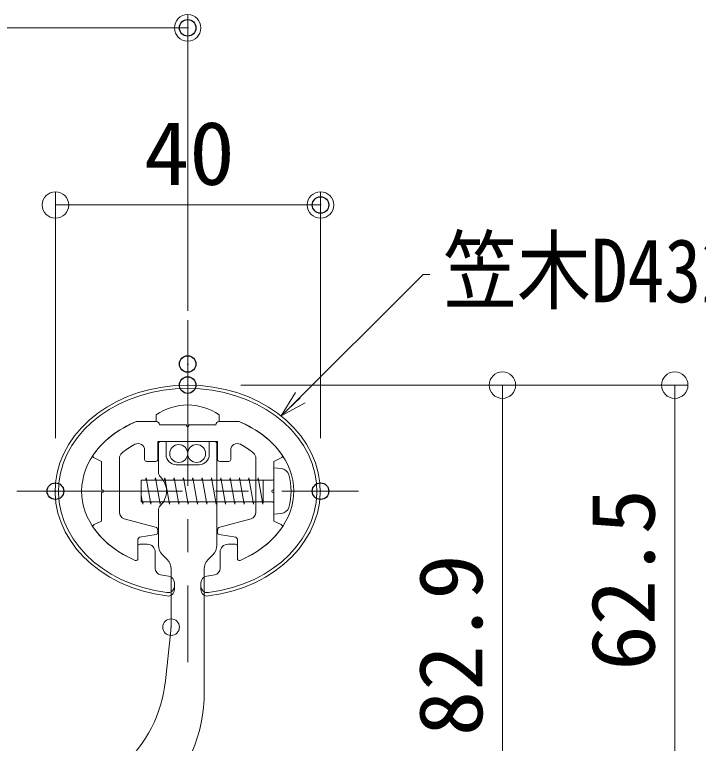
# Model space of a CAD drawing. Units: millimetres, scale not verified. Extents: x -1002 to 998, y -692 to 692.
# Drawn here: x -904.2 to -801, y -110.1 to -0.2 of the extents above; entities that cross this region are included whole.
import ezdxf
from ezdxf.enums import TextEntityAlignment as Align

# ---------------------------------------------------------------- set-up
doc = ezdxf.new("R2010")
doc.units = ezdxf.units.MM
doc.header["$LTSCALE"] = 5
doc.header["$PDMODE"] = 32
doc.header["$PDSIZE"] = 2.5
doc.linetypes.add('CHAIN1', pattern=[8, 5, -1, 1, -1])
for name, color, linetype, lineweight in [('0-2_center', 5, 'Continuous', 9), ('0-4_sunpou', 1, 'Continuous', 9), ('0-5_0', 7, 'Continuous', 9), ('1-3_金台', 3, 'Continuous', 9), ('1-4_笠木', 6, 'Continuous', 9), ('1-B_タッピンネジ', 4, 'Continuous', 9), ('1-C_ﾌﾞﾗｹｯﾄ', 4, 'Continuous', 9), ('2-0_MAZ_SS', 1, 'Continuous', 9), ('2-1_08文字', 2, 'Continuous', 9)]:
    doc.layers.add(name, color=color, linetype=linetype, lineweight=lineweight)
doc.layers.add('0-6_DEFPOINTS', color=7, linetype='Continuous')
doc.styles.add('ＭＳ ゴシック', font='')
doc.styles.get('ＭＳ ゴシック').set_extended_font_data('MS Gothic')

# ---------------------------------------------------------------- blocks, each defined once
blk = doc.blocks.new('_ORIGIN')
at = {"layer": '0-5_0', "color": 1}
blk.add_line((0, 0), (-5, 0), dxfattribs=at)
blk.add_circle((0, 0), 2.5, dxfattribs=at)
blk = doc.blocks.new('_Open30')
at = {"layer": '0-4_sunpou', "color": 7}
blk.add_line((0, 0), (-5, 0), dxfattribs=at)
blk.add_lwpolyline([(-5, 1.34), (0, 0), (-5, -1.34)], dxfattribs=at)

msp = doc.modelspace()

# ---------------------------------------------------------------- linework, layer by layer
at = {"layer": '0-2_center', "linetype": 'CHAIN1'}
for p, q in [((-878.092, -46.246), (-878.092, -97.845)), ((-878.092, -46.246), (-878.092, -97.845)), ((-903.891, -72.046), (-852.293, -72.046)), ((-903.891, -72.046), (-852.293, -72.046))]:
    msp.add_line(p, q, dxfattribs=at)
at = {"layer": '0-4_sunpou'}
for p, q in [((-878.092, -44.868), (-878.092, -0.17)), ((-939.092, -2.17), (-882.092, -2.17)), ((-898.044, -64.046), (-898.044, -26.886)), ((-858.044, -64.046), (-858.044, -26.886)), ((-894.044, -28.886), (-862.044, -28.886)), ((-870.092, -56.046), (-828.608, -56.046)), ((-870.092, -56.046), (-802.603, -56.046)), ((-830.608, -60.046), (-830.608, -134.946)), ((-804.603, -60.046), (-804.603, -114.546))]:
    msp.add_line(p, q, dxfattribs=at)
at = {"layer": '0-5_0'}
msp.add_point((-880.592, -92.546), dxfattribs=at)
at = {"layer": '0-6_DEFPOINTS'}
for p in [(-878.092, -2.17), (-858.044, -28.886), (-878.092, -52.868), (-878.092, -56.046), (-898.044, -72.046), (-858.044, -72.046)]:
    msp.add_point(p, dxfattribs=at)
at = {"layer": '1-3_金台'}
for p, q in [((-882.842, -61.546), (-885.838, -61.546)), ((-882.842, -61.546), (-885.838, -61.546)), ((-873.342, -61.546), (-870.346, -61.546)), ((-873.342, -61.546), (-870.346, -61.546)), ((-882.342, -62.046), (-882.292, -62.046)), ((-882.342, -62.046), (-882.292, -62.046)), ((-882.342, -62.046), (-878.292, -62.046)), ((-882.342, -62.046), (-878.292, -62.046)), ((-878.292, -62.146), (-878.292, -62.046)), ((-878.292, -62.146), (-878.292, -62.046)), ((-873.842, -62.046), (-877.892, -62.046)), ((-873.842, -62.046), (-877.892, -62.046)), ((-877.892, -62.146), (-877.892, -62.046)), ((-877.892, -62.146), (-877.892, -62.046)), ((-873.842, -62.046), (-873.792, -62.046)), ((-873.842, -62.046), (-873.792, -62.046)), ((-882.592, -64.546), (-873.592, -64.546)), ((-882.592, -64.546), (-873.592, -64.546)), ((-882.592, -64.546), (-882.592, -67.246)), ((-882.592, -64.546), (-882.592, -67.246)), ((-873.592, -64.546), (-873.592, -67.246)), ((-873.592, -64.546), (-873.592, -67.246)), ((-884.592, -67.246), (-884.592, -65.855)), ((-884.592, -67.246), (-884.592, -65.855)), ((-871.592, -67.246), (-871.592, -65.855)), ((-871.592, -67.246), (-871.592, -65.855)), ((-892.216, -67.022), (-891.092, -67.546)), ((-892.216, -67.022), (-891.092, -67.546)), ((-863.969, -67.022), (-865.092, -67.546)), ((-863.969, -67.022), (-865.092, -67.546)), ((-891.092, -67.546), (-891.092, -71.846)), ((-891.092, -67.546), (-891.092, -71.846)), ((-888.392, -67.065), (-888.392, -75.224)), ((-888.392, -67.065), (-888.392, -75.224)), ((-884.292, -67.546), (-882.892, -67.546)), ((-884.292, -67.546), (-882.892, -67.546)), ((-871.892, -67.546), (-873.292, -67.546)), ((-871.892, -67.546), (-873.292, -67.546)), ((-867.792, -67.065), (-867.792, -75.224)), ((-867.792, -67.065), (-867.792, -75.224)), ((-865.092, -67.546), (-865.092, -71.846)), ((-865.092, -67.546), (-865.092, -71.846)), ((-890.992, -71.846), (-891.092, -71.846)), ((-890.992, -71.846), (-891.092, -71.846)), ((-890.992, -72.246), (-891.092, -72.246)), ((-890.992, -72.246), (-891.092, -72.246)), ((-891.092, -72.246), (-891.092, -76.546)), ((-865.192, -71.846), (-865.092, -71.846)), ((-865.192, -71.846), (-865.092, -71.846)), ((-865.192, -72.246), (-865.092, -72.246)), ((-865.192, -72.246), (-865.092, -72.246)), ((-865.092, -72.246), (-865.092, -76.546)), ((-865.092, -72.246), (-865.092, -76.546)), ((-891.092, -76.546), (-892.216, -77.07)), ((-887.651, -76.19), (-882.963, -77.446)), ((-887.651, -76.19), (-882.963, -77.446)), ((-868.533, -76.19), (-873.221, -77.446)), ((-868.533, -76.19), (-873.221, -77.446)), ((-865.092, -76.546), (-863.969, -77.07)), ((-865.092, -76.546), (-863.969, -77.07)), ((-882.592, -77.929), (-882.592, -78.265)), ((-882.592, -77.929), (-882.592, -78.265)), ((-873.592, -77.929), (-873.592, -78.265)), ((-873.592, -77.929), (-873.592, -78.265)), ((-885.344, -79.002), (-882.84, -78.56)), ((-885.344, -79.002), (-882.84, -78.56)), ((-870.84, -79.002), (-873.344, -78.56)), ((-870.84, -79.002), (-873.344, -78.56)), ((-885.592, -82.197), (-885.592, -79.297)), ((-885.592, -82.197), (-885.592, -79.297)), ((-870.592, -82.197), (-870.592, -79.297)), ((-870.592, -82.197), (-870.592, -79.297))]:
    msp.add_line(p, q, dxfattribs=at)
for points in [[(-887.394, -65.806), (-887.426, -65.828), (-887.457, -65.851), (-887.489, -65.874), (-887.52, -65.897), (-887.551, -65.919), (-887.581, -65.942), (-887.612, -65.965), (-887.643, -65.989), (-887.673, -66.012), (-887.704, -66.035), (-887.734, -66.058), (-887.764, -66.082), (-887.794, -66.105), (-887.824, -66.128), (-887.854, -66.152), (-887.883, -66.175), (-887.913, -66.199), (-887.942, -66.223), (-887.971, -66.246), (-888, -66.27), (-888.029, -66.294)], [(-887.394, -65.806), (-887.426, -65.828), (-887.457, -65.851), (-887.489, -65.874), (-887.52, -65.897), (-887.551, -65.919), (-887.581, -65.942), (-887.612, -65.965), (-887.643, -65.989), (-887.673, -66.012), (-887.704, -66.035), (-887.734, -66.058), (-887.764, -66.082), (-887.794, -66.105), (-887.824, -66.128), (-887.854, -66.152), (-887.883, -66.175), (-887.913, -66.199), (-887.942, -66.223), (-887.971, -66.246), (-888, -66.27), (-888.029, -66.294)], [(-886.071, -64.977), (-886.107, -64.997), (-886.143, -65.017), (-886.179, -65.037), (-886.215, -65.057), (-886.251, -65.077), (-886.286, -65.097), (-886.322, -65.118), (-886.357, -65.138), (-886.392, -65.158), (-886.427, -65.179), (-886.462, -65.199), (-886.497, -65.22), (-886.532, -65.241), (-886.567, -65.262), (-886.601, -65.283), (-886.636, -65.304), (-886.67, -65.325), (-886.704, -65.346), (-886.738, -65.367), (-886.772, -65.388), (-886.806, -65.409), (-886.84, -65.431), (-886.873, -65.452), (-886.907, -65.474), (-886.94, -65.496), (-886.973, -65.517), (-887.007, -65.539), (-887.04, -65.561), (-887.072, -65.583), (-887.105, -65.605), (-887.138, -65.627), (-887.17, -65.649), (-887.203, -65.671), (-887.235, -65.693), (-887.267, -65.716), (-887.299, -65.738), (-887.331, -65.76), (-887.363, -65.783), (-887.394, -65.806)], [(-886.071, -64.977), (-886.107, -64.997), (-886.143, -65.017), (-886.179, -65.037), (-886.215, -65.057), (-886.251, -65.077), (-886.286, -65.097), (-886.322, -65.118), (-886.357, -65.138), (-886.392, -65.158), (-886.427, -65.179), (-886.462, -65.199), (-886.497, -65.22), (-886.532, -65.241), (-886.567, -65.262), (-886.601, -65.283), (-886.636, -65.304), (-886.67, -65.325), (-886.704, -65.346), (-886.738, -65.367), (-886.772, -65.388), (-886.806, -65.409), (-886.84, -65.431), (-886.873, -65.452), (-886.907, -65.474), (-886.94, -65.496), (-886.973, -65.517), (-887.007, -65.539), (-887.04, -65.561), (-887.072, -65.583), (-887.105, -65.605), (-887.138, -65.627), (-887.17, -65.649), (-887.203, -65.671), (-887.235, -65.693), (-887.267, -65.716), (-887.299, -65.738), (-887.331, -65.76), (-887.363, -65.783), (-887.394, -65.806)], [(-870.113, -64.977), (-870.077, -64.997), (-870.041, -65.017), (-870.005, -65.037), (-869.969, -65.057), (-869.933, -65.077), (-869.898, -65.097), (-869.862, -65.118), (-869.827, -65.138), (-869.792, -65.158), (-869.757, -65.179), (-869.722, -65.199), (-869.687, -65.22), (-869.652, -65.241), (-869.617, -65.262), (-869.583, -65.283), (-869.548, -65.304), (-869.514, -65.325), (-869.48, -65.346), (-869.446, -65.367), (-869.412, -65.388), (-869.378, -65.409), (-869.344, -65.431), (-869.311, -65.452), (-869.277, -65.474), (-869.244, -65.496), (-869.211, -65.517), (-869.177, -65.539), (-869.144, -65.561), (-869.112, -65.583), (-869.079, -65.605), (-869.046, -65.627), (-869.014, -65.649), (-868.981, -65.671), (-868.949, -65.693), (-868.917, -65.716), (-868.885, -65.738), (-868.853, -65.76), (-868.821, -65.783), (-868.79, -65.806)], [(-870.113, -64.977), (-870.077, -64.997), (-870.041, -65.017), (-870.005, -65.037), (-869.969, -65.057), (-869.933, -65.077), (-869.898, -65.097), (-869.862, -65.118), (-869.827, -65.138), (-869.792, -65.158), (-869.757, -65.179), (-869.722, -65.199), (-869.687, -65.22), (-869.652, -65.241), (-869.617, -65.262), (-869.583, -65.283), (-869.548, -65.304), (-869.514, -65.325), (-869.48, -65.346), (-869.446, -65.367), (-869.412, -65.388), (-869.378, -65.409), (-869.344, -65.431), (-869.311, -65.452), (-869.277, -65.474), (-869.244, -65.496), (-869.211, -65.517), (-869.177, -65.539), (-869.144, -65.561), (-869.112, -65.583), (-869.079, -65.605), (-869.046, -65.627), (-869.014, -65.649), (-868.981, -65.671), (-868.949, -65.693), (-868.917, -65.716), (-868.885, -65.738), (-868.853, -65.76), (-868.821, -65.783), (-868.79, -65.806)], [(-868.79, -65.806), (-868.758, -65.828), (-868.727, -65.851), (-868.696, -65.874), (-868.664, -65.897), (-868.633, -65.919), (-868.603, -65.942), (-868.572, -65.965), (-868.541, -65.989), (-868.511, -66.012), (-868.48, -66.035), (-868.45, -66.058), (-868.42, -66.082), (-868.39, -66.105), (-868.36, -66.128), (-868.33, -66.152), (-868.301, -66.175), (-868.271, -66.199), (-868.242, -66.223), (-868.213, -66.246), (-868.184, -66.27), (-868.155, -66.294)], [(-868.79, -65.806), (-868.758, -65.828), (-868.727, -65.851), (-868.696, -65.874), (-868.664, -65.897), (-868.633, -65.919), (-868.603, -65.942), (-868.572, -65.965), (-868.541, -65.989), (-868.511, -66.012), (-868.48, -66.035), (-868.45, -66.058), (-868.42, -66.082), (-868.39, -66.105), (-868.36, -66.128), (-868.33, -66.152), (-868.301, -66.175), (-868.271, -66.199), (-868.242, -66.223), (-868.213, -66.246), (-868.184, -66.27), (-868.155, -66.294)], [(-891.092, -72.246), (-891.092, -76.546), (-892.216, -77.07)]]:
    msp.add_lwpolyline(points, dxfattribs=at)
for centre, radius, start, end in [((-882.842, -62.046), 0.5, 0, 90), ((-882.842, -62.046), 0.5, 0, 90), ((-873.342, -62.046), 0.5, 90, 180), ((-873.342, -62.046), 0.5, 90, 180), ((-878.092, -62.146), 0.2, 180, 0), ((-878.092, -62.146), 0.2, 180, 0), ((-885.592, -65.855), 1, 0, 118.6218), ((-885.592, -65.855), 1, 0, 118.6218), ((-870.592, -65.855), 1, 61.3782, 180), ((-870.592, -65.855), 1, 61.3782, 180), ((-892.089, -66.75), 0.3, 145.70475, 245), ((-892.089, -66.75), 0.3, 145.70475, 245), ((-887.392, -67.065), 1, 129.58241, 180), ((-887.392, -67.065), 1, 129.58241, 180), ((-868.792, -67.065), 1, 0, 50.41759), ((-868.792, -67.065), 1, 0, 50.41759), ((-864.095, -66.75), 0.3, 295, 34.29525), ((-864.095, -66.75), 0.3, 295, 34.29525), ((-884.292, -67.246), 0.3, 180, 270), ((-884.292, -67.246), 0.3, 180, 270), ((-882.892, -67.246), 0.3, 270, 0), ((-882.892, -67.246), 0.3, 270, 0), ((-873.292, -67.246), 0.3, 180, 270), ((-873.292, -67.246), 0.3, 180, 270), ((-871.892, -67.246), 0.3, 270, 0), ((-871.892, -67.246), 0.3, 270, 0), ((-890.992, -72.046), 0.2, 270, 90), ((-890.992, -72.046), 0.2, 270, 90), ((-865.192, -72.046), 0.2, 90, 270), ((-865.192, -72.046), 0.2, 90, 270), ((-887.392, -75.224), 1, 180, 255), ((-887.392, -75.224), 1, 180, 255), ((-868.792, -75.224), 1, 285, 0), ((-868.792, -75.224), 1, 285, 0), ((-892.089, -77.341), 0.3, 115, 214.29525), ((-892.089, -77.341), 0.3, 115, 214.29525), ((-883.092, -77.929), 0.5, 0, 75), ((-883.092, -77.929), 0.5, 0, 75), ((-873.092, -77.929), 0.5, 105, 180), ((-873.092, -77.929), 0.5, 105, 180), ((-864.095, -77.341), 0.3, 325.70475, 65), ((-864.095, -77.341), 0.3, 325.70475, 65), ((-885.292, -79.297), 0.3, 100, 180), ((-885.292, -79.297), 0.3, 100, 180), ((-882.892, -78.265), 0.3, 280, 0), ((-882.892, -78.265), 0.3, 280, 0), ((-873.292, -78.265), 0.3, 180, 260), ((-873.292, -78.265), 0.3, 180, 260), ((-870.892, -79.297), 0.3, 0, 80), ((-870.892, -79.297), 0.3, 0, 80), ((-885.892, -82.197), 0.3, 246.87203, 0), ((-885.892, -82.197), 0.3, 246.87203, 0), ((-870.292, -82.197), 0.3, 180, 293.12797), ((-870.292, -82.197), 0.3, 180, 293.12797)]:
    msp.add_arc(centre, radius, start, end, dxfattribs=at)
for major_axis, start_param, end_param in [((16, 0), 2.0761568, 2.6687682), ((16, 0), 2.0761568, 2.6687682), ((-16, 0), 3.6144171, 4.2070285), ((-16, 0), 3.6144171, 4.2070285), ((16, 0), 3.6144171, 4.1947098), ((16, 0), 3.6144171, 4.1947098), ((-16, 0), 2.0884755, 2.6687682), ((-16, 0), 2.0884755, 2.6687682)]:
    msp.add_ellipse((-878.092, -72.046), major_axis=major_axis, ratio=0.75, start_param=start_param, end_param=end_param, dxfattribs=at)
at = {"layer": '1-4_笠木'}
for p, q in [((-885.838, -61.546), (-882.842, -61.546)), ((-882.842, -61.546), (-882.842, -60.546)), ((-873.342, -61.546), (-873.342, -60.546)), ((-873.342, -61.546), (-873.342, -60.546)), ((-873.342, -61.546), (-870.346, -61.546)), ((-873.342, -61.546), (-870.346, -61.546)), ((-885.292, -80.046), (-884.192, -80.046)), ((-885.292, -80.046), (-884.192, -80.046)), ((-870.892, -80.046), (-871.992, -80.046)), ((-870.892, -80.046), (-871.992, -80.046)), ((-885.592, -80.346), (-885.592, -82.197)), ((-885.592, -80.346), (-885.592, -82.197)), ((-882.992, -81.246), (-882.992, -83.682)), ((-882.992, -81.246), (-882.992, -83.682)), ((-873.192, -81.246), (-873.192, -83.682)), ((-873.192, -81.246), (-873.192, -83.682)), ((-870.592, -80.346), (-870.592, -82.197)), ((-870.592, -80.346), (-870.592, -82.197)), ((-880.092, -86.857), (-880.092, -85.851)), ((-880.092, -86.857), (-880.092, -85.851)), ((-876.092, -86.857), (-876.092, -85.851)), ((-876.092, -86.857), (-876.092, -85.851))]:
    msp.add_line(p, q, dxfattribs=at)
msp.add_lwpolyline([(-885.838, -61.546), (-882.842, -61.546), (-882.842, -60.546)], dxfattribs=at)
for centre, radius, start, end in [((-878.092, -67.317), 8.271, 54.94886, 125.05114), ((-878.092, -67.317), 8.271, 54.94886, 125.05114), ((-885.292, -80.346), 0.3, 90, 180), ((-885.292, -80.346), 0.3, 90, 180), ((-884.192, -81.246), 1.2, 0, 90), ((-884.192, -81.246), 1.2, 0, 90), ((-871.992, -81.246), 1.2, 90, 180), ((-871.992, -81.246), 1.2, 90, 180), ((-870.892, -80.346), 0.3, 0, 90), ((-870.892, -80.346), 0.3, 0, 90), ((-885.892, -82.197), 0.3, 246.87203, 360), ((-885.892, -82.197), 0.3, 246.87203, 360), ((-870.292, -82.197), 0.3, 180, 293.12797), ((-870.292, -82.197), 0.3, 180, 293.12797), ((-881.992, -83.682), 1, 180, 259.27786), ((-881.992, -83.682), 1, 180, 259.27786), ((-874.192, -83.682), 1, 280.72214, 0), ((-874.192, -83.682), 1, 280.72214, 0), ((-881.092, -85.851), 1, 0, 82.53753), ((-881.092, -85.851), 1, 0, 82.53753), ((-875.092, -85.851), 1, 97.46247, 180), ((-875.092, -85.851), 1, 97.46247, 180), ((-881.092, -86.348), 1, 262.64255, 0), ((-881.092, -86.348), 1, 262.64255, 0), ((-875.092, -86.348), 1, 180, 277.35745), ((-875.092, -86.348), 1, 180, 277.35745), ((-881.092, -86.857), 1, 262.78596, 360), ((-881.092, -86.857), 1, 262.78596, 360), ((-875.092, -86.857), 1, 180, 277.21404), ((-875.092, -86.857), 1, 180, 277.21404)]:
    msp.add_arc(centre, radius, start, end, dxfattribs=at)
for centre, major_axis, ratio, start_param, end_param in [((-878.092, -72.046), (20, 0), 0.8, 4.869311, 10.8386522), ((-878.092, -72.046), (20, 0), 0.8, 4.869311, 10.8386522), ((-878.092, -72.043), (-19.5, -0.002), 0.794747, 4.7122984, 7.6927703), ((-878.092, -72.043), (-19.5, -0.002), 0.794747, 4.7122984, 7.6927703), ((-878.092, -72.043), (19.5, -0.002), 0.794747, 4.8736003, 7.8540723), ((-878.092, -72.043), (19.5, -0.002), 0.794747, 4.8736003, 7.8540723), ((-878.092, -72.046), (16, 0), 0.75, 2.0761568, 4.1947098), ((-878.092, -72.046), (16, 0), 0.75, 2.0761568, 4.1947098), ((-878.092, -72.046), (-16, 0), 0.75, 2.0884755, 4.2070285), ((-878.092, -72.046), (-16, 0), 0.75, 2.0884755, 4.2070285), ((-878.092, -72.046), (17, 0), 0.764706, 4.4696567, 4.5427457), ((-878.092, -72.046), (17, 0), 0.764706, 4.4696567, 4.5427457), ((-878.092, -72.046), (-17, 0), 0.764706, 1.7404396, 1.8135286), ((-878.092, -72.046), (-17, 0), 0.764706, 1.7404396, 1.8135286)]:
    msp.add_ellipse(centre, major_axis=major_axis, ratio=ratio, start_param=start_param, end_param=end_param, dxfattribs=at)
at = {"layer": '1-B_タッピンネジ'}
for p, q in [((-865.092, -68.523), (-865.092, -75.523)), ((-863.973, -68.621), (-865.092, -68.523)), ((-884.44, -70.373), (-884.379, -70.023)), ((-883.674, -74.023), (-884.379, -70.023)), ((-883.03, -70.373), (-882.969, -70.023)), ((-882.264, -74.023), (-882.969, -70.023)), ((-881.62, -70.373), (-881.559, -70.023)), ((-880.854, -74.023), (-881.559, -70.023)), ((-880.21, -70.373), (-880.149, -70.023)), ((-879.444, -74.023), (-880.149, -70.023)), ((-878.8, -70.373), (-878.739, -70.023)), ((-878.034, -74.023), (-878.739, -70.023)), ((-877.39, -70.373), (-877.329, -70.023)), ((-876.624, -74.023), (-877.329, -70.023)), ((-875.98, -70.373), (-875.919, -70.023)), ((-875.214, -74.023), (-875.919, -70.023)), ((-874.57, -70.373), (-874.509, -70.023)), ((-873.804, -74.023), (-874.509, -70.023)), ((-873.16, -70.373), (-873.099, -70.023)), ((-872.394, -74.023), (-873.099, -70.023)), ((-871.75, -70.373), (-871.689, -70.023)), ((-870.984, -74.023), (-871.689, -70.023)), ((-870.34, -70.373), (-870.279, -70.023)), ((-869.574, -74.023), (-870.279, -70.023)), ((-868.93, -70.373), (-868.869, -70.023)), ((-868.164, -74.023), (-868.869, -70.023)), ((-867.52, -70.373), (-867.459, -70.023)), ((-866.754, -74.023), (-867.459, -70.023)), ((-879.492, -70.373), (-870.692, -70.373)), ((-867.592, -70.373), (-870.692, -70.373)), ((-865.292, -70.373), (-867.585, -70.373)), ((-866.692, -73.673), (-866.692, -70.373)), ((-884.854, -74.023), (-885.092, -72.671)), ((-885.092, -73.673), (-879.492, -73.673)), ((-884.854, -74.023), (-884.792, -73.673)), ((-883.674, -74.023), (-883.612, -73.673)), ((-882.264, -74.023), (-882.202, -73.673)), ((-880.854, -74.023), (-880.792, -73.673)), ((-879.492, -73.673), (-870.692, -73.673)), ((-879.444, -74.023), (-879.382, -73.673)), ((-878.034, -74.023), (-877.972, -73.673)), ((-876.624, -74.023), (-876.562, -73.673)), ((-875.214, -74.023), (-875.152, -73.673)), ((-873.804, -74.023), (-873.742, -73.673)), ((-872.394, -74.023), (-872.332, -73.673)), ((-870.984, -74.023), (-870.922, -73.673)), ((-870.692, -73.673), (-867.592, -73.673)), ((-869.574, -74.023), (-869.512, -73.673)), ((-868.164, -74.023), (-868.102, -73.673)), ((-867.586, -73.673), (-865.292, -73.673)), ((-866.754, -74.023), (-866.692, -73.673)), ((-865.092, -75.523), (-863.973, -75.425))]:
    msp.add_line(p, q, dxfattribs=at)
msp.add_lwpolyline([(-879.492, -70.373), (-885.092, -70.373), (-885.092, -73.673)], dxfattribs=at)
for centre, radius, start, end in [((-864.086, -69.916), 1.3, 15.88085, 85), ((-865.292, -70.173), 0.2, 270, 0), ((-871.492, -72.023), 9, 344.11915, 15.88085), ((-865.292, -73.873), 0.2, 0, 90), ((-864.086, -74.13), 1.3, 275, 344.11915)]:
    msp.add_arc(centre, radius, start, end, dxfattribs=at)
at = {"layer": '1-C_ﾌﾞﾗｹｯﾄ'}
for p, q in [((-882.492, -64.846), (-882.492, -69.189)), ((-881.342, -64.546), (-882.192, -64.546)), ((-881.342, -66.546), (-881.342, -64.546)), ((-873.992, -64.546), (-874.842, -64.546)), ((-874.842, -66.546), (-874.842, -64.546)), ((-873.692, -64.846), (-873.692, -80.217)), ((-879.842, -68.046), (-876.342, -68.046)), ((-879.492, -68.046), (-876.692, -68.046)), ((-879.492, -68.046), (-876.692, -68.046)), ((-882.492, -74.902), (-882.492, -80.217)), ((-881.906, -81.631), (-881.178, -82.36)), ((-875.006, -82.36), (-874.278, -81.631)), ((-880.592, -83.774), (-880.592, -92.022)), ((-875.592, -83.774), (-875.592, -102.246)), ((-880.647, -93.067), (-881.442, -100.636))]:
    msp.add_line(p, q, dxfattribs=at)
for centre, radius, start, end in [((-882.192, -64.846), 0.3, 90, 180), ((-873.992, -64.846), 0.3, 0, 90), ((-879.842, -66.546), 1.5, 180, 270), ((-876.342, -66.546), 1.5, 270, 0), ((-881.492, -69.189), 1, 180, 225.573), ((-884.292, -72.046), 3, 314.427, 45.573), ((-881.492, -74.902), 1, 134.427, 180), ((-880.492, -80.217), 2, 180, 225), ((-875.692, -80.217), 2, 315, 360), ((-882.592, -83.774), 2, 0, 45), ((-873.592, -83.774), 2, 135, 180), ((-890.592, -92.022), 10, 354, 0), ((-901.333, -98.546), 20, 270, 354), ((-899.092, -102.246), 23.5, 270, 0)]:
    msp.add_arc(centre, radius, start, end, dxfattribs=at)
at = {"layer": '2-0_MAZ_SS'}
for centre in [(-879.442, -66.368), (-876.742, -66.368)]:
    msp.add_circle(centre, 1.35, dxfattribs=at)
at = {"layer": '2-1_08文字', "color": 1}
msp.add_lwpolyline([(-841.535, -39.389), (-842.535, -39.389), (-863.27, -60.007)], dxfattribs=at)

# ---------------------------------------------------------------- block references
at = {"layer": '0-4_sunpou', "xscale": 0.8, "yscale": 0.8}
for p in [(-878.092, -2.17), (-858.044, -28.886)]:
    msp.add_blockref('_ORIGIN', p, dxfattribs=at)
for p, rotation in [((-898.044, -28.886), 180), ((-830.608, -56.046), 90), ((-804.603, -56.046), 90)]:
    msp.add_blockref('_ORIGIN', p, dxfattribs=dict(at, rotation=rotation))
at = {"layer": '2-1_08文字', "xscale": 0.8, "yscale": 0.8, "rotation": 223.48933}
msp.add_blockref('_Open30', (-863.995, -60.696), dxfattribs=at)

# ---------------------------------------------------------------- texts
at = {"layer": '0-4_sunpou', "color": 2, "style": 'ＭＳ ゴシック', "width": 1.05}
msp.add_text('40', height=9.604, dxfattribs=at).set_placement((-884.711, -28.737), align=Align.BOTTOM_LEFT)
for s, p in [('62.5', (-804.753, -99.129)), ('82.9', (-830.757, -108.996))]:
    msp.add_text(s, height=9.604, rotation=90, dxfattribs=at).set_placement(p, align=Align.BOTTOM_LEFT)
at = {"layer": '2-1_08文字', "style": 'ＭＳ ゴシック', "width": 0.85}
msp.add_text('笠木D432', height=9.604, dxfattribs=at).set_placement((-839.535, -46.44), align=Align.BOTTOM_LEFT)
msp.add_text('笠木D432', height=9.604, dxfattribs=at).set_placement((-839.535, -46.44), align=Align.BOTTOM_LEFT)

doc.saveas('drawing.dxf')
